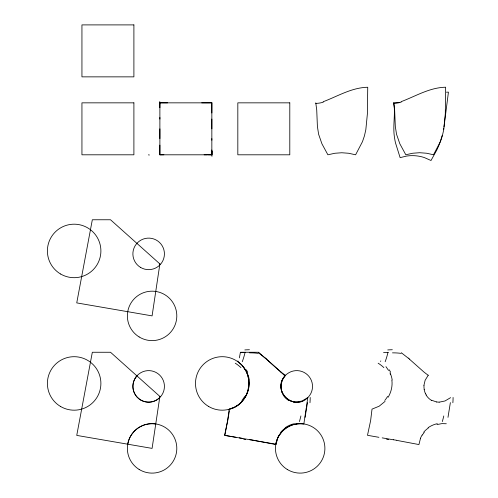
<?xml version="1.0" encoding="UTF-8"?>
<svg xmlns="http://www.w3.org/2000/svg" width="498" height="498" viewBox="0 0 498 498"><rect width="100%" height="100%" fill="white"/><g stroke="black" fill="none" stroke-linecap="round" stroke-linejoin="round"><path stroke-width="0.75" d="M159.883 138.631L159.883 128.851M159.883 119.059L159.883 117.466M211.849 140.218L211.849 138.625M211.843 128.845L211.849 119.053M159.889 107.699L159.852 102.812L163.898 102.849M211.837 149.966L211.88 154.841L208.226 154.797M307.478 402.614L305.087 417.349M450.373 402.614L447.988 417.349M280.997 385.483L282.223 380.298L285.354 375.206M423.898 385.483L425.118 380.298L428.249 375.206M306.233 408.061L303.848 423.954C291.025 421.738 277.753 431.324 275.824 444.197L224.835 435.401L229.46 410.75M306.394 406.959L307.795 397.647C293.895 411.902 271.391 390.413 284.999 375.872L258.611 352.26L240.428 352.26L239.37 357.875M443.992 126.971L448.43 92.149L446.438 92.186M238.673 361.616L238.554 362.245C255.586 374.197 250.376 404.208 229.765 409.107M443.506 129.561L443.749 128.279M127.731 444.197L128.279 441.763A24.676 24.676 0 0 1 153.272 423.717L155.756 423.954M442.174 135.406L441.097 139.191A75.628 75.628 0 0 1 439.136 144.731A79.475 79.475 0 0 1 436.721 150.172L431.013 160.505L424.371 157.586A35.906 35.906 0 0 0 419.328 156.285L418.364 156.117A39.971 39.971 0 0 0 413.309 155.656L411.143 155.656A35.825 35.825 0 0 0 406.293 156.129L400.124 157.642L395.487 142.851A65.78 65.78 0 0 1 394.491 137.492C392.785 127.133 395.076 116.681 394.179 106.292A41.284 41.284 0 0 0 393.681 102.812L399.645 102.52M237.695 361.48L237.907 360.932M277.535 438.595L276.035 444.558L254.005 440.394M380.59 361.48L380.802 360.932M420.43 438.595L418.93 444.558L396.9 440.394M245.221 397.261C248.272 392.175 249.753 386.081 248.975 380.173M388.123 397.261C391.167 392.175 392.654 386.081 391.87 380.173M279.341 435.084L281.345 432.389M422.236 435.084L424.246 432.389M135.917 377.098L136.906 375.872M242.165 401.394L238.573 404.669L234.533 407.152M385.06 401.394L379.159 406.206L372.018 409.132L370.618 420.661L367.493 435.302L378.916 437.319M159.702 397.647L158.52 398.699A15.743 15.743 0 0 1 138.942 398.805L136.664 396.626M307.708 397.653L302.112 400.965L296.273 402.179M450.603 397.653L445.013 400.965L439.174 402.179M234.097 407.364L229.124 409.132L227.723 420.661L224.598 435.302L230.157 436.323M323.14 101.741C337.744 96.263 351.681 87.567 367.736 87.256L367.387 113.855L365.831 129.698L364.424 135.923L362.457 141.693L355.603 154.803L348.681 153.266L341.753 152.755L334.824 153.266L327.896 154.803L321.932 143.81L318.627 134.286L317.407 126.529L316.728 109.934L315.769 102.843M401.046 101.704C415.656 96.232 429.593 87.53 445.642 87.218L445.299 113.818L443.743 129.661L442.336 135.892L440.363 141.656L433.515 154.772L426.587 153.235L419.665 152.718L412.736 153.235L405.808 154.772L399.838 143.779L396.539 134.255L395.312 126.492L394.634 109.902L393.681 102.812M294.15 424.551L296.677 423.941M437.051 424.551L441.938 423.617L446.295 423.742M297.281 423.835L303.4 423.742M240.665 352.652L245.632 352.335M383.56 352.652L388.527 352.335M164.315 102.849L167.583 102.843M208.232 102.849L211.88 102.806L211.843 112.978M163.076 154.797L159.864 154.828L159.883 145.117M204.124 154.803L207.405 154.797M201.715 102.843L207.822 102.849M163.481 154.797L163.892 154.797M436.69 402.023L431.604 400.243M293.795 402.023L288.709 400.243M236.015 437.319L230.979 436.466M382.184 437.867L393.308 439.784M239.289 437.867L242.383 438.396M249.573 439.641L250.407 439.784M401.307 352.733L408.36 358.243M258.406 352.733L265.465 358.243M280.891 371.906L266.704 359.307M409.599 359.307L423.792 371.906A58.926 42.187 41.8 0 0 428.224 375.255M385.956 366.64L388.552 370.437M243.055 366.64L245.639 370.487M426.238 394.97L425.342 393.302M283.343 394.97L282.441 393.302A13.353 7.993 44.9 0 1 282.049 392.3M390.177 373.799L390.507 374.639M247.282 373.799L247.612 374.639M282.017 392.3L281.246 389.567M424.14 389.567L424.912 392.3A13.353 7.993 44.9 0 0 425.373 393.302M136.695 396.645A15.743 15.743 0 0 1 135.948 377.129M301.913 401.288A15.768 15.768 0 0 1 281.021 385.265A15.768 15.768 0 0 1 303.973 372.367A15.768 15.768 0 0 1 306.793 398.543M285.323 375.255A58.926 42.187 41.8 0 1 280.86 371.95M265.583 358.087A74.681 45.075 41.6 0 1 266.828 359.158M249.579 352.858A34.499 19.584 0.1 0 1 258.151 353.368M310.186 397.454A50.111 40.095 -81.7 0 1 309.968 402.739M296.242 402.11A22.559 13.527 46.7 0 1 293.764 401.942M288.691 400.442A9.375 5.503 46.8 0 1 283.2 394.995M281.37 389.604A23.12 14.044 44.2 0 1 281.115 385.539M300.892 415.948A64.404 30.689 -78.3 0 1 299.447 421.557M277.436 438.582A23.692 17.978 -25.9 0 1 279.222 435.047M280.828 432.171A16.197 11.068 -31.8 0 1 285.422 428.062M285.186 427.689A16.808 9.674 -33.5 0 1 294.418 423.686M243.634 439.174A47.752 0.784 9.9 0 1 245.645 439.516M253.837 440.294A29.936 1.301 9.7 0 1 250.419 439.715M235.255 363.21A42.461 28.237 -0.8 0 1 240.964 367.617M246.292 369.802A41.838 30.446 -59.3 0 1 247.73 372.274M247.095 372.803A39.877 26.967 -69.7 0 1 247.456 373.631M247.805 374.44A26.033 17.094 -72.4 0 1 249.274 379.993M244.705 396.383A25.579 14.205 -78.6 0 1 241.86 400.473M244.985 352.777A70.884 56.635 -49 0 1 242.265 361.735M244.835 349.938A37.724 16.571 -0.5 0 1 249.43 349.733M408.478 358.087A74.681 45.075 41.6 0 1 409.723 359.158M392.474 352.858A34.499 19.584 0.1 0 1 401.046 353.368M453.08 397.454A50.111 40.095 -81.7 0 1 452.863 402.739M439.136 402.11A22.559 13.527 46.7 0 1 436.659 401.942M431.585 400.442A9.375 5.503 46.8 0 1 426.095 394.995M424.265 389.604A23.12 14.044 44.2 0 1 424.01 385.539M443.786 415.948A64.404 30.689 -78.3 0 1 442.342 421.557M420.331 438.582A23.692 17.978 -25.9 0 1 422.117 435.047M423.73 432.171A16.197 11.068 -31.8 0 1 428.317 428.062M428.081 427.689A16.808 9.674 -33.5 0 1 437.319 423.686M386.529 439.174A47.752 0.784 9.9 0 1 388.546 439.516M396.738 440.294A29.936 1.301 9.7 0 1 393.314 439.715M378.15 363.21A42.461 28.237 -0.8 0 1 383.865 367.617M389.187 369.802A41.838 30.446 -59.3 0 1 390.625 372.274M389.99 372.803A39.877 26.967 -69.7 0 1 390.351 373.631M390.706 374.44A26.033 17.094 -72.4 0 1 392.175 379.993M387.6 396.383A25.579 14.205 -78.6 0 1 384.755 400.473M387.886 352.777A70.884 56.635 -49 0 1 385.166 361.735M387.73 349.938A37.724 16.571 -0.5 0 1 392.324 349.733M401.214 102.127A24.352 22.715 9.3 0 1 393.7 103.341M323.302 102.165A24.352 22.715 9.3 0 1 315.788 103.379M149.394 154.99A50.068 3.162 2.2 0 1 148.392 154.859M159.584 106.865A48.866 1.394 -89 0 1 159.79 101.542M212.148 151.081A48.91 1.407 -88.9 0 1 211.943 156.341M159.883 263.928L152.089 315.888L76.742 302.896L92.329 219.761L110.519 219.761L159.883 263.928M159.883 396.433L152.089 448.393L76.742 435.401L92.329 352.26L110.519 352.26L159.883 396.433M133.9 24.9L81.94 24.9L81.94 76.86L133.9 76.86L133.9 24.9M133.9 102.843L81.94 102.843L81.94 154.803L133.9 154.803L133.9 102.843M211.843 102.843L159.883 102.843L159.883 154.803L211.843 154.803L211.843 102.843M289.792 102.843L237.826 102.843L237.826 154.803L289.792 154.803L289.792 102.843M60.6 274.006A26.749 26.749 0 0 0 100.895 251.129A26.749 26.749 0 0 0 60.943 227.673A26.749 26.749 0 0 0 60.6 274.006M139.135 336.941A24.713 24.713 0 0 0 176.796 316.579A24.713 24.713 0 0 0 140.336 294.15A24.713 24.713 0 0 0 139.135 336.941M140.455 267.351A15.768 15.768 0 0 0 164.421 254.254A15.768 15.768 0 0 0 141.096 240.042A15.768 15.768 0 0 0 140.455 267.351M60.6 406.505A26.749 26.749 0 0 0 100.895 383.634A26.749 26.749 0 0 0 60.943 360.179A26.749 26.749 0 0 0 60.6 406.505M139.135 469.446A24.713 24.713 0 0 0 176.796 449.084A24.713 24.713 0 0 0 140.336 426.649A24.713 24.713 0 0 0 139.135 469.446M140.455 399.857A15.768 15.768 0 0 0 164.421 386.759A15.768 15.768 0 0 0 141.096 372.548A15.768 15.768 0 0 0 140.455 399.857M287.234 469.446A24.713 24.713 0 0 0 324.889 449.084A24.713 24.713 0 0 0 288.429 426.649A24.713 24.713 0 0 0 287.234 469.446M208.693 406.505A26.749 26.749 0 0 0 248.988 383.634A26.749 26.749 0 0 0 209.036 360.179A26.749 26.749 0 0 0 208.693 406.505"/></g></svg>
